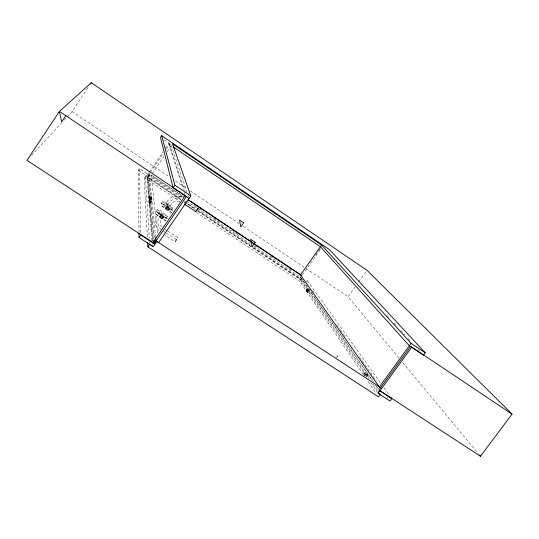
<?xml version="1.0" encoding="UTF-8"?>
<svg xmlns="http://www.w3.org/2000/svg" width="539" height="539" viewBox="0 0 539 539"><rect width="100%" height="100%" fill="white"/><g stroke="black" fill="none" stroke-linecap="round" stroke-linejoin="round"><path stroke-width="0.4" stroke-dasharray="2.69 2.02" d="M363.94 374.086C365.442 372.489 363.616 375.568 364.438 373.446M167.71 231.049L177.803 237.686L176.145 240.576L175.114 241.715L164.759 234.93M175.047 241.681L177.803 237.686M306.091 289.598L306.435 289.079L306.347 289.766M151.297 196.634C153.858 202.886 145.692 208.142 150.172 198.002C152.914 193.083 152.274 204.348 149.418 204.032M149.674 204.187L149.296 200.003L151.506 196.769M150.293 198.197C150.981 197.011 149.101 199.612 150.368 198.379M64.08 120.264L72.078 111.634L88.551 86.867M139.001 232.504L138.233 170.263L139.399 168.539L182.815 197.53M147.349 236.796L144.102 177.547L145.274 175.815L180.861 199.551M152.82 240.879L147.457 174.885L148.845 172.837M149.31 172.157L163.209 151.708M165.527 148.299L168.768 143.529L171.55 145.415M151.964 240.879L147.046 177.216L149.404 173.753L183.536 196.56M150.341 172.379L162.953 153.824M166.228 149.013L169.495 144.203L171.584 145.618M152.119 173.78L163.822 156.579M167.097 151.762L171.308 145.57L172.702 146.514M148.993 196.028L149.047 200.36L149.465 200.643L151.136 198.231L151.055 197.395L148.993 196.028C148.198 198.042 154.026 199.888 148.912 197.038L148.852 196.236L150.913 197.604M150.401 197.941L150.192 198.696M149.465 200.643L149.397 199.854L151.055 197.395M150.805 200.73L150.219 202.448M150.866 200.771L150.159 202.408M150.549 202.819L150.893 201.856L150.199 202.893L150.974 202.213M155.731 211.463C158.015 206.073 164.665 214.529 167.373 216.227C164.934 221.408 159.51 213.713 156.465 212.339C154.127 209.388 162.744 215.283 163.317 215.802M161.262 203.371C163.553 197.995 170.135 206.531 172.904 208.155C170.627 213.545 164.004 205.015 161.262 203.371C164.995 204.618 168.646 207.367 171.517 210.17M165.837 221.057L160.016 217.601L156.034 214.192C158.358 208.708 165.123 217.284 167.865 219.023M171.948 212.986L165.668 209.348L161.66 205.972C163.984 200.508 170.688 209.166 173.491 210.83C169.718 209.583 165.978 206.767 163.068 203.917M162.104 227.04C155.825 222.344 166.915 216.469 160.285 214.178C158.884 212.662 157.988 214.178 157.341 215.647C153.709 220.936 155.286 228.731 160.649 232.235M179.783 201.283L175.963 201.02L174.11 201.633L172.52 202.677L169.778 206.154L165.729 203.392L169.246 198.965L171.948 197.2L175.02 196.183L178.254 195.987L181.421 196.627L184.163 197.975M163.627 216.105C164.86 217.102 163.135 215.998 163.64 216.995L162.34 218.868L160.433 217.648L159.551 216.267L161.013 214.434L165.985 218.241M169.313 208L169.421 208.559C168.7 213.188 162.96 207.01 166.767 206.033C167.885 206.626 169.024 207.299 169.9 208.222C168.006 212.871 167.44 207.623 169.9 208.222M160.865 214.852L159.483 216.873A9.87 9.682 -6.6 0 0 161.141 229.54M167.784 204.753L169.165 202.731A9.877 9.729 -9 0 1 180.599 198.952M160.204 216.894L161.471 215.054L160.811 214.421M165.965 208.485L167.231 206.632L166.571 206.019M160.278 217.466L161.471 215.054M166.059 209.031L167.231 206.619M162.374 218.847L162.286 218.255L163.553 216.429M162.286 218.268L162.879 218.463L164.146 216.624M315.483 255.109L318.367 251.039M318.845 250.365L320.287 248.331M253.775 245.952L300.681 277.268L299.516 278.912L367.679 378.082M302.339 274.93L320.799 248.87M363.394 374.706L299.711 281.257L300.877 279.613L252.73 247.495M306.287 282.396L307.446 280.765L305.343 279.364M308.025 289.969C309.332 289.807 307.58 290.123 308.47 290.278M399.008 358.085L348.079 296.719L354.871 287.233M358.752 281.816L366.513 270.982M366.48 374.248C368.764 375.366 366.122 375.326 367.382 374.8M31.518 155.4L61.796 122.73M167.373 216.227L162.374 213.687L157.112 209.442M163.613 217.022L161.552 215.613M162.913 216.206L159.881 214.475M172.904 208.155L167.939 205.568L162.65 201.343M159.551 216.267L162.879 218.463M169.421 208.559L167.333 207.171M165.305 207.865L166.922 208.701M156.034 214.192L161.134 216.759L166.457 221.071M161.66 205.972L165.385 207.731L171.86 212.541M165.729 203.392L169.832 206.114M367.699 375.104L367.362 374.908M366.783 374.955L367.47 375.44M364.775 373.668L364.283 374.342M167.245 219.009L161.43 215.539L157.442 212.144M165.015 229.277L167.036 230.604M163.519 231.204L165.554 232.545M166.234 232.989L176.421 239.68M149.06 196.856L151.136 198.231M149.397 199.854L148.986 199.578L149.047 200.36M194.013 205.015L196.115 206.417M199.619 208.755L202.415 210.621M213.619 218.106L221.32 223.247M231.824 230.261L239.525 235.408M254.934 245.696L257.029 247.098M270.335 255.985L275.234 259.252M289.241 268.611L292.044 270.477M147.457 174.885L181.771 197.793M186.561 201.081L197.065 208.088M197.766 208.559L250.271 243.615M138.233 170.263L180.949 198.763M184.938 201.445L196.351 209.038M197.052 209.509L250.972 245.488M253.775 247.354L303.491 280.529M184.351 201.882L195.516 209.327M198.305 211.194L252.036 247.03M147.046 177.216L180.619 199.605M184.116 201.936L186.211 203.338M186.79 203.722L195.307 209.401M197.988 211.194L301.146 279.997M144.102 177.547L179.689 201.263M196.439 212.427L299.711 281.257M183.28 196.594L151.183 175.155L157.651 234.411M72.078 111.634L169.206 176.765M175.492 180.983L187.37 188.946M190.166 190.819L239.08 223.624M243.271 226.434L348.079 296.719M163.984 139.79L171.645 144.991M167.353 208.997L168.633 210.069M159.443 214.138L158.81 213.498M306.711 291.195L307.149 291.484A1.051 1.004 -33 0 0 308.315 289.841L307.877 289.551A1.051 1.004 -33 0 0 306.711 291.195L306.806 291.276M387.251 315.652L390.088 318.744M394.049 323.077L396.313 325.549M400.848 330.501L404.816 334.834M408.212 338.546L410.475 341.019M418.405 349.676L419.544 350.916M402.754 362.606L478.342 453.683M307.446 280.765L380.547 382.986M383.963 387.757L388.835 394.568M312.492 290.669L313.947 292.724M336.68 324.889L339.583 328.992M340.069 329.673L342.972 333.782M343.458 334.463L345.391 337.205M359.553 357.236L376.35 380.999M387.103 396.94L388.067 398.308M300.681 277.268L310.767 291.734M311.246 292.421L314.129 296.558M314.608 297.245L317.491 301.375M317.97 302.062L373.675 381.976M377.037 386.8L378.479 388.868M300.122 276.803L372.651 381.006M375.535 385.142L377.933 388.599M307.735 289.005L308.894 290.676M366.015 373.123L368.103 376.141M300.877 279.613L369.754 379.288M373.089 384.112L377.852 391.011M370.744 382.549L377.388 392.217M306.139 290.359L307.284 292.037M368.11 381.625L376.128 393.396M171.308 145.57L186.885 192.14M187.943 195.3L188.738 197.665M169.495 144.203L184.311 190.328M168.768 143.529L183.186 189.142M184.203 192.342L184.958 194.741M168.047 209.866L168.155 210.412M149.397 173.753L155.555 237.423M154.329 237.477L148.757 175.842L147.578 177.574L152.678 240.899M148.225 175.485L153.77 239.464M152.032 241.715L152.227 244.228M145.274 175.815L149.33 238.346M149.546 241.681L149.653 243.345M139.399 168.539L140.841 234.95M364.607 375.818A1.408 1.321 -32.3 0 1 365.651 374.248A1.408 1.321 -32.3 0 1 367.288 375.023A1.408 1.321 -32.3 0 1 366.533 376.727M363.859 374.928A1.408 1.314 -32.3 0 0 365.792 375.023L366.224 374.437A1.408 1.314 -32.3 0 0 364.074 373.028L363.65 373.615A1.408 1.314 -32.3 0 0 363.67 374.639M365.893 376.316A1.415 1.327 -32.3 0 1 367.982 376.02A1.415 1.327 -32.3 0 1 367.888 378.055M307.904 290.002L307.594 290.44A1.051 1.004 -33 0 1 305.97 289.362L306.28 288.917A1.051 1.004 -33 0 1 307.904 290.002M307.985 292.381A1.058 1.011 -33 0 0 309.042 290.898A1.058 1.011 -33 0 0 307.243 290.797A1.058 1.011 -33 0 0 307.985 292.381"/><path stroke-width="0.81" d="M198.049 207.939C199.747 207.272 193.764 214.549 196.681 209.799M65.805 115.696L61.662 121.929L59.398 111.411L91.293 82.736L366.998 270.302L512.05 414.1L480.485 456.264L378.897 389.973L410.705 346.328L512.05 414.1M90.377 84.111L91.293 82.736M173.403 146.985L320.435 246.727L409.323 345.762L423.506 355.248L425.278 352.823L329.511 249.672L161.68 135.693L160.501 137.425L173.086 187.815L189 198.453M156.708 241.546L153.15 246.734L139.062 237.551L140.841 234.95L154.929 244.14M173.086 187.815L174.892 185.18L161.68 135.693M380.238 394.454L378.486 396.859L147.902 246.808L149.707 244.18L152.355 245.905M154.12 243.338L155.879 240.771M186.353 196.688L154.134 243.621L153.844 240.3M425.278 352.823L411.102 343.323L321.615 245.063L172.5 143.825L190.799 195.832L158.56 242.759L155.912 241.027L155.589 237.706M381.673 388.525L379.301 386.968L300.486 274.903L321.615 245.063M336.821 357.168L337.69 355.962M379.301 386.968L411.102 343.323M377.866 392.911L379.618 390.505M411.695 347.352L378.162 393.335L390.007 401.056L391.759 398.658L390.782 397.297M197.395 208.761L197.746 208.303M156.586 241.229L379.961 387.177M379.921 390.93L391.759 398.658M378.459 393.295L379.645 394.07M184.338 203.991L195.765 211.611M174.892 185.18L190.799 195.832M188.434 199.834L301.853 275.618M188.165 199.861L300.486 274.903M479.414 454.97L480.485 456.264M147.673 242.638L147.902 246.808M139.008 233.347L139.062 237.551M59.398 111.411L26.95 160.332L152.955 242.55L185.214 195.542L59.398 111.411M243.628 222.816L240.771 226.919L239.532 220.067L243.628 222.816M255.183 242.361L252.016 246.896L250.662 239.336L255.183 242.361"/></g></svg>
